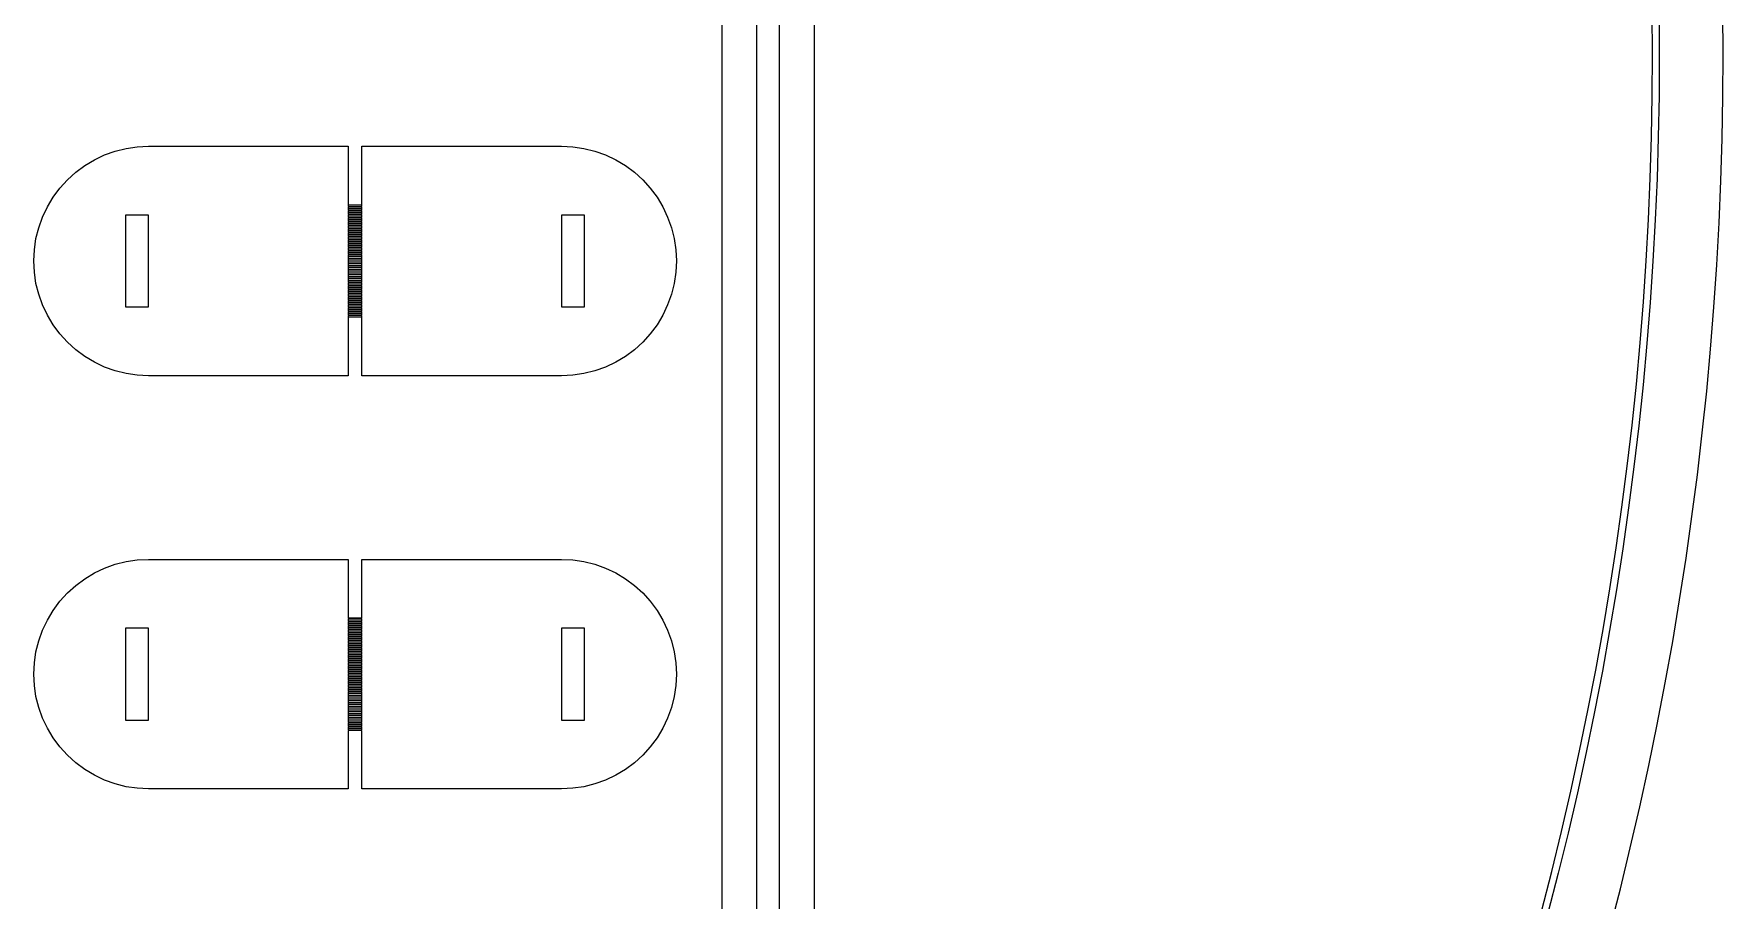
# Model space of a CAD drawing. Header units: metres. Extents: x -16 to 132, y -40 to 113.
# Drawn here: x 94.08 to 131.72, y 17.97 to 37.27 of the extents above; entities that cross this region are included whole.
import ezdxf

# ---------------------------------------------------------------- set-up
doc = ezdxf.new("R2010")
doc.units = ezdxf.units.M

msp = doc.modelspace()

# ---------------------------------------------------------------- linework, layer by layer
for p, q in [((111.463, 74.6498), (111.463, -1.0226)), ((110.696, -0.25565), (110.696, 73.8828)), ((110.185, 73.3715), (110.185, 0.25565)), ((109.418, 1.0226), (109.418, 72.6046)), ((130.145, 36.8136), (130.14, 37.733)), ((130.29, 37.7349), (130.295, 36.8136)), ((131.72, 36.8136), (131.715, 37.7524)), ((130.14, 35.8942), (130.145, 36.8136)), ((130.295, 36.8136), (130.29, 35.8923)), ((131.715, 35.8748), (131.72, 36.8136)), ((130.123, 34.9749), (130.14, 35.8942)), ((130.29, 35.8923), (130.273, 34.9712)), ((131.697, 34.9362), (131.715, 35.8748)), ((95.6574, 34.5738), (95.8936, 34.6583)), ((95.8936, 34.6583), (96.1369, 34.7193)), ((96.1369, 34.7193), (96.3851, 34.7561)), ((96.3851, 34.7561), (96.6357, 34.7684)), ((96.6357, 34.7684), (101.084, 34.7684)), ((101.084, 34.7684), (101.084, 33.4646)), ((101.391, 33.4646), (101.391, 34.7684)), ((101.391, 34.7684), (105.839, 34.7684)), ((105.839, 34.7684), (106.09, 34.7561)), ((106.09, 34.7561), (106.338, 34.7193)), ((106.338, 34.7193), (106.581, 34.6583)), ((106.581, 34.6583), (106.817, 34.5738)), ((130.095, 34.0558), (130.123, 34.9749)), ((130.273, 34.9712), (130.245, 34.0503)), ((131.669, 33.9978), (131.697, 34.9362)), ((95.0139, 34.1881), (95.2154, 34.3375)), ((95.2154, 34.3375), (95.4306, 34.4665)), ((95.4306, 34.4665), (95.6574, 34.5738)), ((106.817, 34.5738), (107.044, 34.4665)), ((107.044, 34.4665), (107.259, 34.3375)), ((107.259, 34.3375), (107.461, 34.1881)), ((94.6595, 33.8337), (94.828, 34.0196)), ((94.828, 34.0196), (95.0139, 34.1881)), ((107.461, 34.1881), (107.647, 34.0196)), ((107.647, 34.0196), (107.815, 33.8337)), ((130.055, 33.1372), (130.095, 34.0558)), ((130.245, 34.0503), (130.205, 33.1299)), ((131.628, 33.0599), (131.669, 33.9978)), ((94.3811, 33.417), (94.5101, 33.6322)), ((94.5101, 33.6322), (94.6595, 33.8337)), ((107.815, 33.8337), (107.965, 33.6322)), ((107.965, 33.6322), (108.094, 33.417)), ((94.1893, 32.954), (94.2738, 33.1902)), ((94.2738, 33.1902), (94.3811, 33.417)), ((96.6357, 33.2345), (96.1244, 33.2345)), ((96.1244, 33.2345), (96.1244, 31.1893)), ((96.6357, 31.1893), (96.6357, 33.2345)), ((101.084, 33.4646), (101.391, 33.4646)), ((101.391, 33.4543), (101.084, 33.4543)), ((101.084, 33.4543), (101.084, 33.4237)), ((101.084, 33.4237), (101.391, 33.4237)), ((101.391, 33.4134), (101.084, 33.4134)), ((101.084, 33.4134), (101.084, 33.3828)), ((101.084, 33.3828), (101.391, 33.3828)), ((101.391, 33.3725), (101.084, 33.3725)), ((101.084, 33.3725), (101.084, 33.3419)), ((101.084, 33.3419), (101.391, 33.3419)), ((101.391, 33.3316), (101.084, 33.3316)), ((101.084, 33.3316), (101.084, 33.3009)), ((101.084, 33.3009), (101.391, 33.3009)), ((101.391, 33.2907), (101.084, 33.2907)), ((101.084, 33.2907), (101.084, 33.2601)), ((101.084, 33.2601), (101.391, 33.2601)), ((101.391, 33.2498), (101.084, 33.2498)), ((101.084, 33.2498), (101.084, 33.2191)), ((101.084, 33.2191), (101.391, 33.2191)), ((101.391, 33.2089), (101.084, 33.2089)), ((101.084, 33.2089), (101.084, 33.1782)), ((101.084, 33.1782), (101.391, 33.1782)), ((101.391, 33.168), (101.084, 33.168)), ((101.084, 33.168), (101.084, 33.1373)), ((101.084, 33.1373), (101.391, 33.1373)), ((101.391, 33.1271), (101.084, 33.1271)), ((101.084, 33.1271), (101.084, 33.0964)), ((101.391, 33.4237), (101.391, 33.4543)), ((101.391, 33.3828), (101.391, 33.4134)), ((101.391, 33.3419), (101.391, 33.3725)), ((101.391, 33.3009), (101.391, 33.3316)), ((101.391, 33.2601), (101.391, 33.2907)), ((101.391, 33.2191), (101.391, 33.2498)), ((101.391, 33.1782), (101.391, 33.2089)), ((101.391, 33.1373), (101.391, 33.168)), ((101.391, 33.0964), (101.391, 33.1271)), ((106.35, 33.2345), (105.839, 33.2345)), ((105.839, 33.2345), (105.839, 31.1893)), ((106.35, 31.1893), (106.35, 33.2345)), ((108.094, 33.417), (108.201, 33.1902)), ((108.201, 33.1902), (108.286, 32.954)), ((130.004, 32.2191), (130.055, 33.1372)), ((130.205, 33.1299), (130.154, 32.2099)), ((94.1283, 32.7106), (94.1893, 32.954)), ((101.084, 33.0964), (101.391, 33.0964)), ((101.391, 33.0862), (101.084, 33.0862)), ((101.084, 33.0862), (101.084, 33.0555)), ((101.084, 33.0555), (101.391, 33.0555)), ((101.391, 33.0453), (101.084, 33.0453)), ((101.084, 33.0453), (101.084, 33.0146)), ((101.084, 33.0146), (101.391, 33.0146)), ((101.391, 33.0044), (101.084, 33.0044)), ((101.084, 33.0044), (101.084, 32.9737)), ((101.084, 32.9737), (101.391, 32.9737)), ((101.391, 32.9635), (101.084, 32.9635)), ((101.084, 32.9635), (101.084, 32.9328)), ((101.084, 32.9328), (101.391, 32.9328)), ((101.391, 32.9226), (101.084, 32.9226)), ((101.084, 32.9226), (101.084, 32.8919)), ((101.084, 32.8919), (101.391, 32.8919)), ((101.391, 32.8817), (101.084, 32.8817)), ((101.084, 32.8817), (101.084, 32.851)), ((101.084, 32.851), (101.391, 32.851)), ((101.391, 32.8408), (101.084, 32.8408)), ((101.084, 32.8408), (101.084, 32.8101)), ((101.084, 32.8101), (101.391, 32.8101)), ((101.391, 32.7999), (101.084, 32.7999)), ((101.084, 32.7999), (101.084, 32.7692)), ((101.084, 32.7692), (101.391, 32.7692)), ((101.391, 32.759), (101.084, 32.759)), ((101.084, 32.759), (101.084, 32.7283)), ((101.391, 33.0555), (101.391, 33.0862)), ((101.391, 33.0146), (101.391, 33.0453)), ((101.391, 32.9737), (101.391, 33.0044)), ((101.391, 32.9328), (101.391, 32.9635)), ((101.391, 32.8919), (101.391, 32.9226)), ((101.391, 32.851), (101.391, 32.8817)), ((101.391, 32.8101), (101.391, 32.8408)), ((101.391, 32.7692), (101.391, 32.7999)), ((101.391, 32.7283), (101.391, 32.759)), ((108.286, 32.954), (108.346, 32.7106)), ((131.576, 32.1226), (131.628, 33.0599)), ((94.0792, 32.2119), (94.0915, 32.4625)), ((94.0915, 32.4625), (94.1283, 32.7106)), ((101.084, 32.7283), (101.391, 32.7283)), ((101.391, 32.7181), (101.084, 32.7181)), ((101.084, 32.7181), (101.084, 32.6874)), ((101.084, 32.6874), (101.391, 32.6874)), ((101.391, 32.6772), (101.084, 32.6772)), ((101.084, 32.6772), (101.084, 32.6465)), ((101.084, 32.6465), (101.391, 32.6465)), ((101.391, 32.6363), (101.084, 32.6363)), ((101.084, 32.6363), (101.084, 32.6056)), ((101.084, 32.6056), (101.391, 32.6056)), ((101.391, 32.5954), (101.084, 32.5954)), ((101.084, 32.5954), (101.084, 32.5647)), ((101.084, 32.5647), (101.391, 32.5647)), ((101.391, 32.5545), (101.084, 32.5545)), ((101.084, 32.5545), (101.084, 32.5238)), ((101.084, 32.5238), (101.391, 32.5238)), ((101.391, 32.5136), (101.084, 32.5136)), ((101.084, 32.5136), (101.084, 32.4829)), ((101.084, 32.4829), (101.391, 32.4829)), ((101.391, 32.4726), (101.084, 32.4726)), ((101.084, 32.4726), (101.084, 32.442)), ((101.084, 32.442), (101.391, 32.442)), ((101.391, 32.4317), (101.084, 32.4317)), ((101.084, 32.4317), (101.084, 32.4011)), ((101.084, 32.4011), (101.391, 32.4011)), ((101.391, 32.3908), (101.084, 32.3908)), ((101.084, 32.3908), (101.084, 32.3602)), ((101.391, 32.6874), (101.391, 32.7181)), ((101.391, 32.6465), (101.391, 32.6772)), ((101.391, 32.6056), (101.391, 32.6363)), ((101.391, 32.5647), (101.391, 32.5954)), ((101.391, 32.5238), (101.391, 32.5545)), ((101.391, 32.4829), (101.391, 32.5136)), ((101.391, 32.442), (101.391, 32.4726)), ((101.391, 32.4011), (101.391, 32.4317)), ((101.391, 32.3602), (101.391, 32.3908)), ((108.346, 32.7106), (108.383, 32.4625)), ((108.383, 32.4625), (108.396, 32.2119)), ((94.0915, 31.9613), (94.0792, 32.2119)), ((101.084, 32.3602), (101.391, 32.3602)), ((101.391, 32.3499), (101.084, 32.3499)), ((101.084, 32.3499), (101.084, 32.3193)), ((101.084, 32.3193), (101.391, 32.3193)), ((101.391, 32.309), (101.084, 32.309)), ((101.084, 32.309), (101.084, 32.2784)), ((101.084, 32.2784), (101.391, 32.2784)), ((101.391, 32.2681), (101.084, 32.2681)), ((101.084, 32.2681), (101.084, 32.2375)), ((101.084, 32.2375), (101.391, 32.2375)), ((101.391, 32.2272), (101.084, 32.2272)), ((101.084, 32.2272), (101.084, 32.1965)), ((101.084, 32.1965), (101.391, 32.1965)), ((101.391, 32.1863), (101.084, 32.1863)), ((101.084, 32.1863), (101.084, 32.1557)), ((101.084, 32.1557), (101.391, 32.1557)), ((101.391, 32.1454), (101.084, 32.1454)), ((101.084, 32.1454), (101.084, 32.1148)), ((101.084, 32.1148), (101.391, 32.1148)), ((101.391, 32.1045), (101.084, 32.1045)), ((101.084, 32.1045), (101.084, 32.0739)), ((101.084, 32.0739), (101.391, 32.0739)), ((101.391, 32.0636), (101.084, 32.0636)), ((101.084, 32.0636), (101.084, 32.0329)), ((101.084, 32.0329), (101.391, 32.0329)), ((101.391, 32.0227), (101.084, 32.0227)), ((101.084, 32.0227), (101.084, 31.992)), ((101.391, 32.3193), (101.391, 32.3499)), ((101.391, 32.2784), (101.391, 32.309)), ((101.391, 32.2375), (101.391, 32.2681)), ((101.391, 32.1965), (101.391, 32.2272)), ((101.391, 32.1557), (101.391, 32.1863)), ((101.391, 32.1148), (101.391, 32.1454)), ((101.391, 32.0739), (101.391, 32.1045)), ((101.391, 32.0329), (101.391, 32.0636)), ((101.391, 31.992), (101.391, 32.0227)), ((108.396, 32.2119), (108.383, 31.9613)), ((129.942, 31.3018), (130.004, 32.2191)), ((130.154, 32.2099), (130.092, 31.2907)), ((131.513, 31.1859), (131.576, 32.1226)), ((94.1283, 31.7132), (94.0915, 31.9613)), ((94.1893, 31.4698), (94.1283, 31.7132)), ((101.084, 31.992), (101.391, 31.992)), ((101.391, 31.9818), (101.084, 31.9818)), ((101.084, 31.9818), (101.084, 31.9511)), ((101.084, 31.9511), (101.391, 31.9511)), ((101.391, 31.9409), (101.084, 31.9409)), ((101.084, 31.9409), (101.084, 31.9102)), ((101.084, 31.9102), (101.391, 31.9102)), ((101.391, 31.9), (101.084, 31.9)), ((101.084, 31.9), (101.084, 31.8693)), ((101.084, 31.8693), (101.391, 31.8693)), ((101.391, 31.8591), (101.084, 31.8591)), ((101.084, 31.8591), (101.084, 31.8284)), ((101.084, 31.8284), (101.391, 31.8284)), ((101.391, 31.8182), (101.084, 31.8182)), ((101.084, 31.8182), (101.084, 31.7875)), ((101.084, 31.7875), (101.391, 31.7875)), ((101.391, 31.7773), (101.084, 31.7773)), ((101.084, 31.7773), (101.084, 31.7466)), ((101.084, 31.7466), (101.391, 31.7466)), ((101.391, 31.7364), (101.084, 31.7364)), ((101.084, 31.7364), (101.084, 31.7057)), ((101.084, 31.7057), (101.391, 31.7057)), ((101.391, 31.6955), (101.084, 31.6955)), ((101.084, 31.6955), (101.084, 31.6648)), ((101.084, 31.6648), (101.391, 31.6648)), ((101.391, 31.6546), (101.084, 31.6546)), ((101.084, 31.6546), (101.084, 31.6239)), ((101.084, 31.6239), (101.391, 31.6239)), ((101.391, 31.9511), (101.391, 31.9818)), ((101.391, 31.9102), (101.391, 31.9409)), ((101.391, 31.8693), (101.391, 31.9)), ((101.391, 31.8284), (101.391, 31.8591)), ((101.391, 31.7875), (101.391, 31.8182)), ((101.391, 31.7466), (101.391, 31.7773)), ((101.391, 31.7057), (101.391, 31.7364)), ((101.391, 31.6648), (101.391, 31.6955)), ((101.391, 31.6239), (101.391, 31.6546)), ((108.346, 31.7132), (108.286, 31.4698)), ((108.383, 31.9613), (108.346, 31.7132)), ((94.2738, 31.2336), (94.1893, 31.4698)), ((101.391, 31.6137), (101.084, 31.6137)), ((101.084, 31.6137), (101.084, 31.583)), ((101.084, 31.583), (101.391, 31.583)), ((101.391, 31.5728), (101.084, 31.5728)), ((101.084, 31.5728), (101.084, 31.5421)), ((101.084, 31.5421), (101.391, 31.5421)), ((101.391, 31.5319), (101.084, 31.5319)), ((101.084, 31.5319), (101.084, 31.5012)), ((101.084, 31.5012), (101.391, 31.5012)), ((101.391, 31.491), (101.084, 31.491)), ((101.084, 31.491), (101.084, 31.4603)), ((101.084, 31.4603), (101.391, 31.4603)), ((101.391, 31.4501), (101.084, 31.4501)), ((101.084, 31.4501), (101.084, 31.4194)), ((101.084, 31.4194), (101.391, 31.4194)), ((101.391, 31.4092), (101.084, 31.4092)), ((101.084, 31.4092), (101.084, 31.3785)), ((101.084, 31.3785), (101.391, 31.3785)), ((101.391, 31.3683), (101.084, 31.3683)), ((101.084, 31.3683), (101.084, 31.3376)), ((101.084, 31.3376), (101.391, 31.3376)), ((101.391, 31.3273), (101.084, 31.3273)), ((101.084, 31.3273), (101.084, 31.2967)), ((101.084, 31.2967), (101.391, 31.2967)), ((101.391, 31.2864), (101.084, 31.2864)), ((101.084, 31.2864), (101.084, 31.2558)), ((101.084, 31.2558), (101.391, 31.2558)), ((101.391, 31.2455), (101.084, 31.2455)), ((101.084, 31.2455), (101.084, 31.2149)), ((101.391, 31.583), (101.391, 31.6137)), ((101.391, 31.5421), (101.391, 31.5728)), ((101.391, 31.5012), (101.391, 31.5319)), ((101.391, 31.4603), (101.391, 31.491)), ((101.391, 31.4194), (101.391, 31.4501)), ((101.391, 31.3785), (101.391, 31.4092)), ((101.391, 31.3376), (101.391, 31.3683)), ((101.391, 31.2967), (101.391, 31.3273)), ((101.391, 31.2558), (101.391, 31.2864)), ((101.391, 31.2149), (101.391, 31.2455)), ((108.286, 31.4698), (108.201, 31.2336)), ((129.869, 30.3852), (129.942, 31.3018)), ((130.092, 31.2907), (130.019, 30.3724)), ((94.3811, 31.0068), (94.2738, 31.2336)), ((94.5101, 30.7916), (94.3811, 31.0068)), ((96.1244, 31.1893), (96.6357, 31.1893)), ((101.084, 31.2149), (101.391, 31.2149)), ((101.391, 31.2047), (101.084, 31.2047)), ((101.084, 31.2047), (101.084, 31.174)), ((101.084, 31.174), (101.391, 31.174)), ((101.391, 31.1637), (101.084, 31.1637)), ((101.084, 31.1637), (101.084, 31.1331)), ((101.084, 31.1331), (101.391, 31.1331)), ((101.391, 31.1228), (101.084, 31.1228)), ((101.084, 31.1228), (101.084, 31.0922)), ((101.084, 31.0922), (101.391, 31.0922)), ((101.391, 31.0819), (101.084, 31.0819)), ((101.084, 31.0819), (101.084, 31.0513)), ((101.084, 31.0513), (101.391, 31.0513)), ((101.391, 31.041), (101.084, 31.041)), ((101.084, 31.041), (101.084, 31.0103)), ((101.084, 31.0103), (101.391, 31.0103)), ((101.391, 31.0001), (101.084, 31.0001)), ((101.084, 31.0001), (101.084, 30.9694)), ((101.084, 30.9694), (101.391, 30.9694)), ((101.391, 30.9592), (101.084, 30.9592)), ((101.084, 30.9592), (101.084, 29.6554)), ((101.391, 31.174), (101.391, 31.2047)), ((101.391, 31.1331), (101.391, 31.1637)), ((101.391, 31.0922), (101.391, 31.1228)), ((101.391, 31.0513), (101.391, 31.0819)), ((101.391, 31.0103), (101.391, 31.041)), ((101.391, 30.9694), (101.391, 31.0001)), ((101.391, 29.6554), (101.391, 30.9592)), ((105.839, 31.1893), (106.35, 31.1893)), ((108.094, 31.0068), (107.965, 30.7916)), ((108.201, 31.2336), (108.094, 31.0068)), ((131.438, 30.2501), (131.513, 31.1859)), ((94.6595, 30.5901), (94.5101, 30.7916)), ((94.828, 30.4042), (94.6595, 30.5901)), ((107.815, 30.5901), (107.647, 30.4042)), ((107.965, 30.7916), (107.815, 30.5901)), ((95.0139, 30.2357), (94.828, 30.4042)), ((95.2154, 30.0863), (95.0139, 30.2357)), ((107.461, 30.2357), (107.259, 30.0863)), ((107.647, 30.4042), (107.461, 30.2357)), ((129.785, 29.4697), (129.869, 30.3852)), ((130.019, 30.3724), (129.934, 29.455)), ((131.352, 29.3153), (131.438, 30.2501)), ((95.4306, 29.9573), (95.2154, 30.0863)), ((95.6574, 29.85), (95.4306, 29.9573)), ((95.8936, 29.7655), (95.6574, 29.85)), ((96.1369, 29.7045), (95.8936, 29.7655)), ((106.581, 29.7655), (106.338, 29.7045)), ((106.817, 29.85), (106.581, 29.7655)), ((107.044, 29.9573), (106.817, 29.85)), ((107.259, 30.0863), (107.044, 29.9573)), ((96.3851, 29.6677), (96.1369, 29.7045)), ((96.6357, 29.6554), (96.3851, 29.6677)), ((101.084, 29.6554), (96.6357, 29.6554)), ((105.839, 29.6554), (101.391, 29.6554)), ((106.09, 29.6677), (105.839, 29.6554)), ((106.338, 29.7045), (106.09, 29.6677)), ((129.689, 28.5552), (129.785, 29.4697)), ((129.934, 29.455), (129.838, 28.5387)), ((131.254, 28.3816), (131.352, 29.3153)), ((129.582, 27.642), (129.689, 28.5552)), ((129.838, 28.5387), (129.731, 27.6236)), ((131.145, 27.4492), (131.254, 28.3816)), ((129.464, 26.7301), (129.582, 27.642)), ((129.731, 27.6236), (129.612, 26.71)), ((131.024, 26.5182), (131.145, 27.4492)), ((129.334, 25.8198), (129.464, 26.7301)), ((129.612, 26.71), (129.483, 25.7978)), ((130.892, 25.5887), (131.024, 26.5182)), ((129.194, 24.9112), (129.334, 25.8198)), ((129.483, 25.7978), (129.342, 24.8873)), ((95.2154, 25.1341), (95.4306, 25.2631)), ((95.4306, 25.2631), (95.6574, 25.3704)), ((95.6574, 25.3704), (95.8936, 25.4549)), ((95.8936, 25.4549), (96.1369, 25.5159)), ((96.1369, 25.5159), (96.3851, 25.5527)), ((96.3851, 25.5527), (96.6357, 25.565)), ((96.6357, 25.565), (101.084, 25.565)), ((101.084, 25.565), (101.084, 24.2612)), ((101.391, 24.2612), (101.391, 25.565)), ((101.391, 25.565), (105.839, 25.565)), ((105.839, 25.565), (106.09, 25.5527)), ((106.09, 25.5527), (106.338, 25.5159)), ((106.338, 25.5159), (106.581, 25.4549)), ((106.581, 25.4549), (106.817, 25.3704)), ((106.817, 25.3704), (107.044, 25.2631)), ((107.044, 25.2631), (107.259, 25.1341)), ((130.749, 24.661), (130.892, 25.5887)), ((94.828, 24.8162), (95.0139, 24.9847)), ((95.0139, 24.9847), (95.2154, 25.1341)), ((107.259, 25.1341), (107.461, 24.9847)), ((107.461, 24.9847), (107.647, 24.8162)), ((129.042, 24.0043), (129.194, 24.9112)), ((129.342, 24.8873), (129.19, 23.9786)), ((94.5101, 24.4288), (94.6595, 24.6303)), ((94.6595, 24.6303), (94.828, 24.8162)), ((107.647, 24.8162), (107.815, 24.6303)), ((107.815, 24.6303), (107.965, 24.4288)), ((130.594, 23.735), (130.749, 24.661)), ((94.2738, 23.9868), (94.3811, 24.2136)), ((94.3811, 24.2136), (94.5101, 24.4288)), ((101.084, 24.2612), (101.391, 24.2612)), ((101.391, 24.2509), (101.084, 24.2509)), ((101.084, 24.2509), (101.084, 24.2203)), ((101.084, 24.2203), (101.391, 24.2203)), ((101.391, 24.21), (101.084, 24.21)), ((101.084, 24.21), (101.084, 24.1794)), ((101.084, 24.1794), (101.391, 24.1794)), ((101.391, 24.1691), (101.084, 24.1691)), ((101.084, 24.1691), (101.084, 24.1385)), ((101.084, 24.1385), (101.391, 24.1385)), ((101.391, 24.1282), (101.084, 24.1282)), ((101.084, 24.1282), (101.084, 24.0975)), ((101.084, 24.0975), (101.391, 24.0975)), ((101.391, 24.2203), (101.391, 24.2509)), ((101.391, 24.1794), (101.391, 24.21)), ((101.391, 24.1385), (101.391, 24.1691)), ((101.391, 24.0975), (101.391, 24.1282)), ((107.965, 24.4288), (108.094, 24.2136)), ((108.094, 24.2136), (108.201, 23.9868)), ((94.1283, 23.5072), (94.1893, 23.7506)), ((94.1893, 23.7506), (94.2738, 23.9868)), ((96.6357, 24.0311), (96.1244, 24.0311)), ((96.1244, 24.0311), (96.1244, 21.9859)), ((96.6357, 21.9859), (96.6357, 24.0311)), ((101.391, 24.0873), (101.084, 24.0873)), ((101.084, 24.0873), (101.084, 24.0567)), ((101.084, 24.0567), (101.391, 24.0567)), ((101.391, 24.0464), (101.084, 24.0464)), ((101.084, 24.0464), (101.084, 24.0157)), ((101.084, 24.0157), (101.391, 24.0157)), ((101.391, 24.0055), (101.084, 24.0055)), ((101.084, 24.0055), (101.084, 23.9748)), ((101.084, 23.9748), (101.391, 23.9748)), ((101.391, 23.9646), (101.084, 23.9646)), ((101.084, 23.9646), (101.084, 23.9339)), ((101.084, 23.9339), (101.391, 23.9339)), ((101.391, 23.9237), (101.084, 23.9237)), ((101.084, 23.9237), (101.084, 23.893)), ((101.084, 23.893), (101.391, 23.893)), ((101.391, 23.8828), (101.084, 23.8828)), ((101.084, 23.8828), (101.084, 23.8521)), ((101.084, 23.8521), (101.391, 23.8521)), ((101.391, 23.8419), (101.084, 23.8419)), ((101.084, 23.8419), (101.084, 23.8112)), ((101.084, 23.8112), (101.391, 23.8112)), ((101.391, 23.801), (101.084, 23.801)), ((101.084, 23.801), (101.084, 23.7703)), ((101.084, 23.7703), (101.391, 23.7703)), ((101.391, 23.7601), (101.084, 23.7601)), ((101.084, 23.7601), (101.084, 23.7294)), ((101.084, 23.7294), (101.391, 23.7294)), ((101.391, 23.7192), (101.084, 23.7192)), ((101.084, 23.7192), (101.084, 23.6885)), ((101.391, 24.0567), (101.391, 24.0873)), ((101.391, 24.0157), (101.391, 24.0464)), ((101.391, 23.9748), (101.391, 24.0055)), ((101.391, 23.9339), (101.391, 23.9646)), ((101.391, 23.893), (101.391, 23.9237)), ((101.391, 23.8521), (101.391, 23.8828)), ((101.391, 23.8112), (101.391, 23.8419)), ((101.391, 23.7703), (101.391, 23.801)), ((101.391, 23.7294), (101.391, 23.7601)), ((101.391, 23.6885), (101.391, 23.7192)), ((106.35, 24.0311), (105.839, 24.0311)), ((105.839, 24.0311), (105.839, 21.9859)), ((106.35, 21.9859), (106.35, 24.0311)), ((108.201, 23.9868), (108.286, 23.7506)), ((108.286, 23.7506), (108.346, 23.5072)), ((128.88, 23.0993), (129.042, 24.0043)), ((129.19, 23.9786), (129.027, 23.0719)), ((130.428, 22.8111), (130.594, 23.735)), ((94.0915, 23.2591), (94.1283, 23.5072)), ((101.084, 23.6885), (101.391, 23.6885)), ((101.391, 23.6783), (101.084, 23.6783)), ((101.084, 23.6783), (101.084, 23.6476)), ((101.084, 23.6476), (101.391, 23.6476)), ((101.391, 23.6374), (101.084, 23.6374)), ((101.084, 23.6374), (101.084, 23.6067)), ((101.084, 23.6067), (101.391, 23.6067)), ((101.391, 23.5965), (101.084, 23.5965)), ((101.084, 23.5965), (101.084, 23.5658)), ((101.084, 23.5658), (101.391, 23.5658)), ((101.391, 23.5556), (101.084, 23.5556)), ((101.084, 23.5556), (101.084, 23.5249)), ((101.084, 23.5249), (101.391, 23.5249)), ((101.391, 23.5147), (101.084, 23.5147)), ((101.084, 23.5147), (101.084, 23.484)), ((101.084, 23.484), (101.391, 23.484)), ((101.391, 23.4738), (101.084, 23.4738)), ((101.084, 23.4738), (101.084, 23.4431)), ((101.084, 23.4431), (101.391, 23.4431)), ((101.391, 23.4329), (101.084, 23.4329)), ((101.084, 23.4329), (101.084, 23.4022)), ((101.084, 23.4022), (101.391, 23.4022)), ((101.391, 23.392), (101.084, 23.392)), ((101.084, 23.392), (101.084, 23.3613)), ((101.084, 23.3613), (101.391, 23.3613)), ((101.391, 23.3511), (101.084, 23.3511)), ((101.084, 23.3511), (101.084, 23.3204)), ((101.391, 23.6476), (101.391, 23.6783)), ((101.391, 23.6067), (101.391, 23.6374)), ((101.391, 23.5658), (101.391, 23.5965)), ((101.391, 23.5249), (101.391, 23.5556)), ((101.391, 23.484), (101.391, 23.5147)), ((101.391, 23.4431), (101.391, 23.4738)), ((101.391, 23.4022), (101.391, 23.4329)), ((101.391, 23.3613), (101.391, 23.392)), ((101.391, 23.3204), (101.391, 23.3511)), ((108.346, 23.5072), (108.383, 23.2591)), ((94.0792, 23.0085), (94.0915, 23.2591)), ((94.0915, 22.7579), (94.0792, 23.0085)), ((101.084, 23.3204), (101.391, 23.3204)), ((101.391, 23.3102), (101.084, 23.3102)), ((101.084, 23.3102), (101.084, 23.2795)), ((101.084, 23.2795), (101.391, 23.2795)), ((101.391, 23.2692), (101.084, 23.2692)), ((101.084, 23.2692), (101.084, 23.2386)), ((101.084, 23.2386), (101.391, 23.2386)), ((101.391, 23.2283), (101.084, 23.2283)), ((101.084, 23.2283), (101.084, 23.1977)), ((101.084, 23.1977), (101.391, 23.1977)), ((101.391, 23.1874), (101.084, 23.1874)), ((101.084, 23.1874), (101.084, 23.1568)), ((101.084, 23.1568), (101.391, 23.1568)), ((101.391, 23.1465), (101.084, 23.1465)), ((101.084, 23.1465), (101.084, 23.1159)), ((101.084, 23.1159), (101.391, 23.1159)), ((101.391, 23.1056), (101.084, 23.1056)), ((101.084, 23.1056), (101.084, 23.075)), ((101.084, 23.075), (101.391, 23.075)), ((101.391, 23.0647), (101.084, 23.0647)), ((101.084, 23.0647), (101.084, 23.0341)), ((101.084, 23.0341), (101.391, 23.0341)), ((101.391, 23.0238), (101.084, 23.0238)), ((101.084, 23.0238), (101.084, 22.9931)), ((101.084, 22.9931), (101.391, 22.9931)), ((101.391, 22.9829), (101.084, 22.9829)), ((101.084, 22.9829), (101.084, 22.9523)), ((101.391, 23.2795), (101.391, 23.3102)), ((101.391, 23.2386), (101.391, 23.2692)), ((101.391, 23.1977), (101.391, 23.2283)), ((101.391, 23.1568), (101.391, 23.1874)), ((101.391, 23.1159), (101.391, 23.1465)), ((101.391, 23.075), (101.391, 23.1056)), ((101.391, 23.0341), (101.391, 23.0647)), ((101.391, 22.9931), (101.391, 23.0238)), ((101.391, 22.9523), (101.391, 22.9829)), ((108.383, 23.2591), (108.396, 23.0085)), ((108.396, 23.0085), (108.383, 22.7579)), ((128.706, 22.1965), (128.88, 23.0993)), ((129.027, 23.0719), (128.853, 22.1672)), ((94.1283, 22.5098), (94.0915, 22.7579)), ((101.084, 22.9523), (101.391, 22.9523)), ((101.391, 22.942), (101.084, 22.942)), ((101.084, 22.942), (101.084, 22.9114)), ((101.084, 22.9114), (101.391, 22.9114)), ((101.391, 22.9011), (101.084, 22.9011)), ((101.084, 22.9011), (101.084, 22.8705)), ((101.084, 22.8705), (101.391, 22.8705)), ((101.391, 22.8602), (101.084, 22.8602)), ((101.084, 22.8602), (101.084, 22.8295)), ((101.084, 22.8295), (101.391, 22.8295)), ((101.391, 22.8193), (101.084, 22.8193)), ((101.084, 22.8193), (101.084, 22.7886)), ((101.084, 22.7886), (101.391, 22.7886)), ((101.391, 22.7784), (101.084, 22.7784)), ((101.084, 22.7784), (101.084, 22.7477)), ((101.084, 22.7477), (101.391, 22.7477)), ((101.391, 22.7375), (101.084, 22.7375)), ((101.084, 22.7375), (101.084, 22.7068)), ((101.084, 22.7068), (101.391, 22.7068)), ((101.391, 22.6966), (101.084, 22.6966)), ((101.084, 22.6966), (101.084, 22.6659)), ((101.084, 22.6659), (101.391, 22.6659)), ((101.391, 22.6557), (101.084, 22.6557)), ((101.084, 22.6557), (101.084, 22.625)), ((101.084, 22.625), (101.391, 22.625)), ((101.391, 22.6148), (101.084, 22.6148)), ((101.084, 22.6148), (101.084, 22.5841)), ((101.391, 22.9114), (101.391, 22.942)), ((101.391, 22.8705), (101.391, 22.9011)), ((101.391, 22.8295), (101.391, 22.8602)), ((101.391, 22.7886), (101.391, 22.8193)), ((101.391, 22.7477), (101.391, 22.7784)), ((101.391, 22.7068), (101.391, 22.7375)), ((101.391, 22.6659), (101.391, 22.6966)), ((101.391, 22.625), (101.391, 22.6557)), ((101.391, 22.5841), (101.391, 22.6148)), ((108.383, 22.7579), (108.346, 22.5098)), ((130.25, 21.8892), (130.428, 22.8111)), ((94.1893, 22.2664), (94.1283, 22.5098)), ((94.2738, 22.0302), (94.1893, 22.2664)), ((101.084, 22.5841), (101.391, 22.5841)), ((101.391, 22.5739), (101.084, 22.5739)), ((101.084, 22.5739), (101.084, 22.5432)), ((101.084, 22.5432), (101.391, 22.5432)), ((101.391, 22.533), (101.084, 22.533)), ((101.084, 22.533), (101.084, 22.5023)), ((101.084, 22.5023), (101.391, 22.5023)), ((101.391, 22.4921), (101.084, 22.4921)), ((101.084, 22.4921), (101.084, 22.4614)), ((101.084, 22.4614), (101.391, 22.4614)), ((101.391, 22.4512), (101.084, 22.4512)), ((101.084, 22.4512), (101.084, 22.4205)), ((101.084, 22.4205), (101.391, 22.4205)), ((101.391, 22.4103), (101.084, 22.4103)), ((101.084, 22.4103), (101.084, 22.3796)), ((101.084, 22.3796), (101.391, 22.3796)), ((101.391, 22.3694), (101.084, 22.3694)), ((101.084, 22.3694), (101.084, 22.3387)), ((101.084, 22.3387), (101.391, 22.3387)), ((101.391, 22.3285), (101.084, 22.3285)), ((101.084, 22.3285), (101.084, 22.2978)), ((101.084, 22.2978), (101.391, 22.2978)), ((101.391, 22.2876), (101.084, 22.2876)), ((101.084, 22.2876), (101.084, 22.2569)), ((101.084, 22.2569), (101.391, 22.2569)), ((101.391, 22.2467), (101.084, 22.2467)), ((101.084, 22.2467), (101.084, 22.216)), ((101.084, 22.216), (101.391, 22.216)), ((101.391, 22.5432), (101.391, 22.5739)), ((101.391, 22.5023), (101.391, 22.533)), ((101.391, 22.4614), (101.391, 22.4921)), ((101.391, 22.4205), (101.391, 22.4512)), ((101.391, 22.3796), (101.391, 22.4103)), ((101.391, 22.3387), (101.391, 22.3694)), ((101.391, 22.2978), (101.391, 22.3285)), ((101.391, 22.2569), (101.391, 22.2876)), ((101.391, 22.216), (101.391, 22.2467)), ((108.286, 22.2664), (108.201, 22.0302)), ((108.346, 22.5098), (108.286, 22.2664)), ((94.3811, 21.8034), (94.2738, 22.0302)), ((96.1244, 21.9859), (96.6357, 21.9859)), ((101.391, 22.2058), (101.084, 22.2058)), ((101.084, 22.2058), (101.084, 22.1751)), ((101.084, 22.1751), (101.391, 22.1751)), ((101.391, 22.1649), (101.084, 22.1649)), ((101.084, 22.1649), (101.084, 22.1342)), ((101.084, 22.1342), (101.391, 22.1342)), ((101.391, 22.1239), (101.084, 22.1239)), ((101.084, 22.1239), (101.084, 22.0933)), ((101.084, 22.0933), (101.391, 22.0933)), ((101.391, 22.083), (101.084, 22.083)), ((101.084, 22.083), (101.084, 22.0524)), ((101.084, 22.0524), (101.391, 22.0524)), ((101.391, 22.0421), (101.084, 22.0421)), ((101.084, 22.0421), (101.084, 22.0115)), ((101.084, 22.0115), (101.391, 22.0115)), ((101.391, 22.0013), (101.084, 22.0013)), ((101.084, 22.0013), (101.084, 21.9706)), ((101.084, 21.9706), (101.391, 21.9706)), ((101.391, 21.9603), (101.084, 21.9603)), ((101.084, 21.9603), (101.084, 21.9297)), ((101.084, 21.9297), (101.391, 21.9297)), ((101.391, 21.9194), (101.084, 21.9194)), ((101.084, 21.9194), (101.084, 21.8888)), ((101.084, 21.8888), (101.391, 21.8888)), ((101.391, 21.8785), (101.084, 21.8785)), ((101.084, 21.8785), (101.084, 21.8479)), ((101.084, 21.8479), (101.391, 21.8479)), ((101.391, 21.8376), (101.084, 21.8376)), ((101.084, 21.8376), (101.084, 21.8069)), ((101.391, 22.1751), (101.391, 22.2058)), ((101.391, 22.1342), (101.391, 22.1649)), ((101.391, 22.0933), (101.391, 22.1239)), ((101.391, 22.0524), (101.391, 22.083)), ((101.391, 22.0115), (101.391, 22.0421)), ((101.391, 21.9706), (101.391, 22.0013)), ((101.391, 21.9297), (101.391, 21.9603)), ((101.391, 21.8888), (101.391, 21.9194)), ((101.391, 21.8479), (101.391, 21.8785)), ((101.391, 21.8069), (101.391, 21.8376)), ((105.839, 21.9859), (106.35, 21.9859)), ((108.201, 22.0302), (108.094, 21.8034)), ((128.521, 21.2958), (128.706, 22.1965)), ((128.853, 22.1672), (128.668, 21.2647)), ((130.062, 20.9696), (130.25, 21.8892)), ((94.5101, 21.5882), (94.3811, 21.8034)), ((94.6595, 21.3867), (94.5101, 21.5882)), ((101.084, 21.8069), (101.391, 21.8069)), ((101.391, 21.7967), (101.084, 21.7967)), ((101.084, 21.7967), (101.084, 21.766)), ((101.084, 21.766), (101.391, 21.766)), ((101.391, 21.7558), (101.084, 21.7558)), ((101.084, 21.7558), (101.084, 20.452)), ((101.391, 21.766), (101.391, 21.7967)), ((101.391, 20.452), (101.391, 21.7558)), ((107.965, 21.5882), (107.815, 21.3867)), ((108.094, 21.8034), (107.965, 21.5882)), ((94.828, 21.2008), (94.6595, 21.3867)), ((95.0139, 21.0323), (94.828, 21.2008)), ((107.647, 21.2008), (107.461, 21.0323)), ((107.815, 21.3867), (107.647, 21.2008)), ((128.325, 20.3974), (128.521, 21.2958)), ((128.668, 21.2647), (128.471, 20.3646)), ((95.2154, 20.8829), (95.0139, 21.0323)), ((95.4306, 20.7539), (95.2154, 20.8829)), ((95.6574, 20.6466), (95.4306, 20.7539)), ((107.044, 20.7539), (106.817, 20.6466)), ((107.259, 20.8829), (107.044, 20.7539)), ((107.461, 21.0323), (107.259, 20.8829)), ((129.862, 20.0524), (130.062, 20.9696)), ((95.8936, 20.5621), (95.6574, 20.6466)), ((96.1369, 20.5011), (95.8936, 20.5621)), ((96.3851, 20.4643), (96.1369, 20.5011)), ((96.6357, 20.452), (96.3851, 20.4643)), ((101.084, 20.452), (96.6357, 20.452)), ((105.839, 20.452), (101.391, 20.452)), ((106.09, 20.4643), (105.839, 20.452)), ((106.338, 20.5011), (106.09, 20.4643)), ((106.581, 20.5621), (106.338, 20.5011)), ((106.817, 20.6466), (106.581, 20.5621)), ((128.118, 19.5016), (128.325, 20.3974)), ((128.471, 20.3646), (128.264, 19.4669)), ((129.65, 19.1377), (129.862, 20.0524)), ((127.9, 18.6083), (128.118, 19.5016)), ((128.264, 19.4669), (128.045, 18.5719)), ((129.428, 18.2256), (129.65, 19.1377)), ((127.671, 17.7178), (127.9, 18.6083)), ((128.045, 18.5719), (127.816, 17.6796)), ((129.194, 17.3164), (129.428, 18.2256))]:
    msp.add_line(p, q)

doc.saveas('drawing.dxf')
